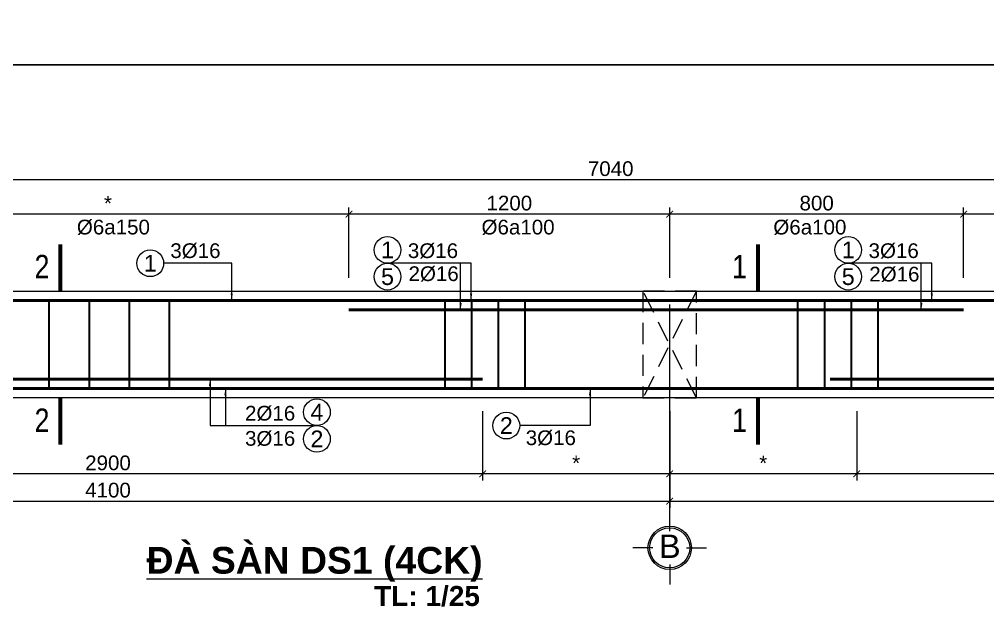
# Model space of a CAD drawing. Header units: millimetres. Extents: x 0 to 84000, y -29700 to 363007.
# Drawn here: x 10265 to 24757, y 110588 to 119482 of the extents above; entities that cross this region are included whole.
import ezdxf
from ezdxf.enums import TextEntityAlignment as Align

# ---------------------------------------------------------------- set-up
doc = ezdxf.new("R2010")
doc.units = ezdxf.units.MM
doc.linetypes.add('CENTER', pattern=[50.8, 31.75, -6.35, 6.35, -6.35])
doc.linetypes.add('DASHED', pattern=[19.05, 12.7, -6.35])
for name, color, linetype, lineweight in [('- Dims', 8, 'Continuous', 13), ('- Grid line', 8, 'CENTER', 13), ('- Note', 9, 'Continuous', 13), ('- Text thin', 3, 'Continuous', 25), ('S-Border', 7, 'Continuous', 25), ('S-Dashed', 2, 'DASHED', 9), ('S-Grid line', 8, 'CENTER', 9), ('S-Note', 9, 'Continuous', 13), ('S-Rebar', 1, 'Continuous', 35), ('S-Steel', 6, 'Continuous', 50), ('S-Text', 3, 'Continuous', 25)]:
    doc.layers.add(name, color=color, linetype=linetype, lineweight=lineweight)
doc.styles.add('B-Arial', font='arialbd.ttf')
doc.styles.add('R-Arial', font='arial.ttf')
doc.styles.add('R-Helve Condense', font='VHELVCN.TTF')
doc.dimstyles.new('SC-25-100', dxfattribs={"dimtxt": 220, "dimasz": 100, "dimexe": 100, "dimexo": 200, "dimgap": 50, "dimtad": 1, "dimdec": 0, "dimlfac": 0.25, "dimzin": 0, "dimdsep": 46, "dimtxsty": 'R-Arial', "dimblk": 'ARCHTICK', "dimcen": 0.5, "dimdle": 100, "dimclrd": 256, "dimclre": 256, "dimclrt": 4, "dimadec": 0, "dimazin": 0, "dimtfac": 1, "dimtdec": 0, "dimtix": 1, "dimtmove": 0, "dimatfit": 3, "dimfxl": 1, "dimtolj": 1, "dimtzin": 0, "dimlwd": -1, "dimlwe": -1, "dimarcsym": 0})

# ---------------------------------------------------------------- blocks, each defined once
blk = doc.blocks.new('_ArchTick')
at = {"color": 0, "linetype": 'ByBlock', "const_width": 0.15}
blk.add_lwpolyline([(-0.5, -0.5), (0.5, 0.5)], dxfattribs=at)
blk = doc.blocks.new('*D146')
at = {"layer": '- Dims', "ltscale": 100, "transparency": 16777216}
for p, q in [((15198, 115616), (15198, 116668)), ((19998, 115616), (19998, 116668)), ((20098, 116568), (15098, 116568))]:
    blk.add_line(p, q, dxfattribs=at)
at = {"layer": 'Defpoints', "color": 0, "ltscale": 100, "transparency": 16777216}
for p in [(15198, 116568), (15198, 115416), (19998, 115416)]:
    blk.add_point(p, dxfattribs=at)
at = {"layer": '- Dims', "ltscale": 100, "transparency": 16777216, "xscale": 100, "yscale": 100, "zscale": 100, "rotation": 180}
blk.add_blockref('_ArchTick', (15198, 116568), dxfattribs=at)
at = {"layer": '- Dims', "ltscale": 100, "transparency": 16777216, "xscale": 100, "yscale": 100, "zscale": 100}
blk.add_blockref('_ArchTick', (19998, 116568), dxfattribs=at)
at = {"layer": '- Dims', "color": 4, "ltscale": 100, "transparency": 16777216, "insert": (17598, 116731), "char_height": 220, "attachment_point": 5, "style": 'R-Arial'}
blk.add_mtext('\\A1;1200', dxfattribs=at)
blk = doc.blocks.new('*D147')
at = {"layer": '- Dims', "ltscale": 100, "transparency": 16777216}
for p, q in [((19998, 113616), (19998, 112581)), ((17198, 113342), (17198, 112581)), ((20098, 112681), (17098, 112681))]:
    blk.add_line(p, q, dxfattribs=at)
at = {"layer": 'Defpoints', "color": 0, "ltscale": 100, "transparency": 16777216}
for p in [(19998, 113816), (17198, 113542), (17198, 112681)]:
    blk.add_point(p, dxfattribs=at)
at = {"layer": '- Dims', "ltscale": 100, "transparency": 16777216, "xscale": 100, "yscale": 100, "zscale": 100, "rotation": 180}
blk.add_blockref('_ArchTick', (17198, 112681), dxfattribs=at)
at = {"layer": '- Dims', "ltscale": 100, "transparency": 16777216, "xscale": 100, "yscale": 100, "zscale": 100}
blk.add_blockref('_ArchTick', (19998, 112681), dxfattribs=at)
at = {"layer": '- Dims', "color": 4, "ltscale": 100, "transparency": 16777216, "insert": (18598, 112841), "char_height": 220, "attachment_point": 5, "style": 'R-Arial'}
blk.add_mtext('\\A1;*', dxfattribs=at)
blk = doc.blocks.new('*D148')
at = {"layer": '- Dims', "ltscale": 100, "transparency": 16777216}
for p, q in [((5983, 113616), (5983, 112581)), ((17198, 113616), (17198, 112581)), ((17298, 112681), (5883, 112681))]:
    blk.add_line(p, q, dxfattribs=at)
at = {"layer": 'Defpoints', "color": 0, "ltscale": 100, "transparency": 16777216}
for p in [(5983, 113816), (17198, 113816), (5983, 112681)]:
    blk.add_point(p, dxfattribs=at)
at = {"layer": '- Dims', "ltscale": 100, "transparency": 16777216, "xscale": 100, "yscale": 100, "zscale": 100, "rotation": 180}
blk.add_blockref('_ArchTick', (5983, 112681), dxfattribs=at)
at = {"layer": '- Dims', "ltscale": 100, "transparency": 16777216, "xscale": 100, "yscale": 100, "zscale": 100}
blk.add_blockref('_ArchTick', (17198, 112681), dxfattribs=at)
at = {"layer": '- Dims', "color": 4, "ltscale": 100, "transparency": 16777216, "insert": (11591, 112843), "char_height": 220, "attachment_point": 5, "style": 'R-Arial'}
blk.add_mtext('\\A1;2900', dxfattribs=at)
blk = doc.blocks.new('*D149')
at = {"layer": '- Dims', "ltscale": 100, "transparency": 16777216}
for p, q in [((3183, 113014), (3183, 112173)), ((19998, 113014), (19998, 112173)), ((3083, 112273), (20098, 112273))]:
    blk.add_line(p, q, dxfattribs=at)
at = {"layer": 'Defpoints', "color": 0, "ltscale": 100, "transparency": 16777216}
for p in [(3183, 113214), (19998, 113214), (19998, 112273)]:
    blk.add_point(p, dxfattribs=at)
at = {"layer": '- Dims', "ltscale": 100, "transparency": 16777216, "xscale": 100, "yscale": 100, "zscale": 100, "rotation": 180}
blk.add_blockref('_ArchTick', (3183, 112273), dxfattribs=at)
at = {"layer": '- Dims', "ltscale": 100, "transparency": 16777216, "xscale": 100, "yscale": 100, "zscale": 100}
blk.add_blockref('_ArchTick', (19998, 112273), dxfattribs=at)
at = {"layer": '- Dims', "color": 4, "ltscale": 100, "transparency": 16777216, "insert": (11591, 112435), "char_height": 220, "attachment_point": 5, "style": 'R-Arial'}
blk.add_mtext('\\A1;4100', dxfattribs=at)
blk = doc.blocks.new('Grid symbol')
at = {"layer": '- Grid line', "color": 7, "linetype": 'Continuous', "ltscale": 100}
for points in [[(0, 250), (0, 550)], [(-250, 0), (-550, 0)], [(250, 0), (550, 0)], [(0, -250), (0, -550)]]:
    blk.add_lwpolyline(points, dxfattribs=at)
blk.add_circle((0, 0), 325, dxfattribs=at)
at = {"layer": '- Grid line', "color": 32, "linetype": 'Continuous', "ltscale": 100}
blk.add_circle((0, 0), 300, dxfattribs=at)
at = {"layer": '- Grid line', "color": 3, "style": 'R-Helve Condense', "flags": 4}
blk.add_attdef('A', text='', height=350, dxfattribs=at).set_placement((1, 24), align=Align.MIDDLE_CENTER)
blk = doc.blocks.new('Steel symbol')
at = {"layer": '- Note', "color": 7}
blk.add_circle((0, 0), 200, dxfattribs=at)
at = {"layer": '- Note', "color": 3, "style": 'R-Helve Condense', "flags": 4}
blk.add_attdef('1', text='', height=250, dxfattribs=at).set_placement((0, 0), align=Align.MIDDLE_CENTER)
blk = doc.blocks.new('*D150')
at = {"layer": '- Dims', "ltscale": 100, "transparency": 16777216}
for p, q in [((7983, 115616), (7983, 116668)), ((15198, 115616), (15198, 116668)), ((15298, 116568), (7883, 116568))]:
    blk.add_line(p, q, dxfattribs=at)
at = {"layer": 'Defpoints', "color": 0, "ltscale": 100, "transparency": 16777216}
for p in [(7983, 116568), (7983, 115416), (15198, 115416)]:
    blk.add_point(p, dxfattribs=at)
at = {"layer": '- Dims', "ltscale": 100, "transparency": 16777216, "xscale": 100, "yscale": 100, "zscale": 100, "rotation": 180}
blk.add_blockref('_ArchTick', (7983, 116568), dxfattribs=at)
at = {"layer": '- Dims', "ltscale": 100, "transparency": 16777216, "xscale": 100, "yscale": 100, "zscale": 100}
blk.add_blockref('_ArchTick', (15198, 116568), dxfattribs=at)
at = {"layer": '- Dims', "color": 4, "ltscale": 100, "transparency": 16777216, "insert": (11590, 116728), "char_height": 220, "attachment_point": 5, "style": 'R-Arial'}
blk.add_mtext('\\A1;*', dxfattribs=at)
blk = doc.blocks.new('*U9')
at = {"layer": '- Note', "color": 7, "ltscale": 100, "const_width": 60}
blk.add_lwpolyline([(279, 373), (279, -327)], dxfattribs=at)
at = {"layer": '- Text thin', "style": 'R-Helve Condense', "flags": 4}
blk.add_attdef('A', text='', height=350, dxfattribs=at).set_placement((3, 39), align=Align.MIDDLE_CENTER)
blk = doc.blocks.new('*D155')
at = {"layer": '- Dims', "ltscale": 100, "transparency": 16777216}
for p, q in [((24398, 115616), (24398, 116668)), ((30246, 115616), (30246, 116668)), ((30346, 116568), (24298, 116568))]:
    blk.add_line(p, q, dxfattribs=at)
at = {"layer": 'Defpoints', "color": 0, "ltscale": 100, "transparency": 16777216}
for p in [(24398, 116568), (24398, 115416), (30246, 115416)]:
    blk.add_point(p, dxfattribs=at)
at = {"layer": '- Dims', "ltscale": 100, "transparency": 16777216, "xscale": 100, "yscale": 100, "zscale": 100, "rotation": 180}
blk.add_blockref('_ArchTick', (24398, 116568), dxfattribs=at)
at = {"layer": '- Dims', "ltscale": 100, "transparency": 16777216, "xscale": 100, "yscale": 100, "zscale": 100}
blk.add_blockref('_ArchTick', (30246, 116568), dxfattribs=at)
at = {"layer": '- Dims', "color": 4, "ltscale": 100, "transparency": 16777216, "insert": (27322, 116728), "char_height": 220, "attachment_point": 5, "style": 'R-Arial'}
blk.add_mtext('\\A1;*', dxfattribs=at)
blk = doc.blocks.new('*D156')
at = {"layer": '- Dims', "ltscale": 100, "transparency": 16777216}
for p, q in [((19998, 115616), (19998, 116668)), ((24398, 115616), (24398, 116668)), ((24498, 116568), (19898, 116568))]:
    blk.add_line(p, q, dxfattribs=at)
at = {"layer": 'Defpoints', "color": 0, "ltscale": 100, "transparency": 16777216}
for p in [(19998, 116568), (19998, 115416), (24398, 115416)]:
    blk.add_point(p, dxfattribs=at)
at = {"layer": '- Dims', "ltscale": 100, "transparency": 16777216, "xscale": 100, "yscale": 100, "zscale": 100, "rotation": 180}
blk.add_blockref('_ArchTick', (19998, 116568), dxfattribs=at)
at = {"layer": '- Dims', "ltscale": 100, "transparency": 16777216, "xscale": 100, "yscale": 100, "zscale": 100}
blk.add_blockref('_ArchTick', (24398, 116568), dxfattribs=at)
at = {"layer": '- Dims', "color": 4, "ltscale": 100, "transparency": 16777216, "insert": (22198, 116731), "char_height": 220, "attachment_point": 5, "style": 'R-Arial'}
blk.add_mtext('\\A1;800', dxfattribs=at)
blk = doc.blocks.new('*D158')
at = {"layer": '- Dims', "ltscale": 100, "transparency": 16777216}
for p, q in [((22798, 113616), (22798, 112581)), ((32247, 113616), (32247, 112581)), ((32347, 112681), (22698, 112681))]:
    blk.add_line(p, q, dxfattribs=at)
at = {"layer": 'Defpoints', "color": 0, "ltscale": 100, "transparency": 16777216}
for p in [(22798, 113816), (32247, 113816), (22798, 112681)]:
    blk.add_point(p, dxfattribs=at)
at = {"layer": '- Dims', "ltscale": 100, "transparency": 16777216, "xscale": 100, "yscale": 100, "zscale": 100, "rotation": 180}
blk.add_blockref('_ArchTick', (22798, 112681), dxfattribs=at)
at = {"layer": '- Dims', "ltscale": 100, "transparency": 16777216, "xscale": 100, "yscale": 100, "zscale": 100}
blk.add_blockref('_ArchTick', (32247, 112681), dxfattribs=at)
at = {"layer": '- Dims', "color": 4, "ltscale": 100, "transparency": 16777216, "insert": (27523, 112843), "char_height": 220, "attachment_point": 5, "style": 'R-Arial'}
blk.add_mtext('\\A1;1900', dxfattribs=at)
blk = doc.blocks.new('*D159')
at = {"layer": '- Dims', "ltscale": 100, "transparency": 16777216}
for p, q in [((19998, 113014), (19998, 112173)), ((35047, 113014), (35047, 112173)), ((19898, 112273), (35147, 112273))]:
    blk.add_line(p, q, dxfattribs=at)
at = {"layer": 'Defpoints', "color": 0, "ltscale": 100, "transparency": 16777216}
for p in [(19998, 113214), (35047, 113214), (35047, 112273)]:
    blk.add_point(p, dxfattribs=at)
at = {"layer": '- Dims', "ltscale": 100, "transparency": 16777216, "xscale": 100, "yscale": 100, "zscale": 100, "rotation": 180}
blk.add_blockref('_ArchTick', (19998, 112273), dxfattribs=at)
at = {"layer": '- Dims', "ltscale": 100, "transparency": 16777216, "xscale": 100, "yscale": 100, "zscale": 100}
blk.add_blockref('_ArchTick', (35047, 112273), dxfattribs=at)
at = {"layer": '- Dims', "color": 4, "ltscale": 100, "transparency": 16777216, "insert": (27523, 112435), "char_height": 220, "attachment_point": 5, "style": 'R-Arial'}
blk.add_mtext('\\A1;2940', dxfattribs=at)
blk = doc.blocks.new('*D160')
at = {"layer": '- Dims', "ltscale": 100, "transparency": 16777216}
for p, q in [((19998, 113616), (19998, 112581)), ((22798, 113616), (22798, 112581)), ((22898, 112681), (19898, 112681))]:
    blk.add_line(p, q, dxfattribs=at)
at = {"layer": 'Defpoints', "color": 0, "ltscale": 100, "transparency": 16777216}
for p in [(19998, 113816), (22798, 113816), (19998, 112681)]:
    blk.add_point(p, dxfattribs=at)
at = {"layer": '- Dims', "ltscale": 100, "transparency": 16777216, "xscale": 100, "yscale": 100, "zscale": 100, "rotation": 180}
blk.add_blockref('_ArchTick', (19998, 112681), dxfattribs=at)
at = {"layer": '- Dims', "ltscale": 100, "transparency": 16777216, "xscale": 100, "yscale": 100, "zscale": 100}
blk.add_blockref('_ArchTick', (22798, 112681), dxfattribs=at)
at = {"layer": '- Dims', "color": 4, "ltscale": 100, "transparency": 16777216, "insert": (21398, 112841), "char_height": 220, "attachment_point": 5, "style": 'R-Arial'}
blk.add_mtext('\\A1;*', dxfattribs=at)
blk = doc.blocks.new('*D201')
at = {"layer": '- Dims', "transparency": 16777216}
for p, q in [((3183, 115531), (3183, 117183)), ((35047, 115531), (35047, 117183)), ((3083, 117083), (35147, 117083))]:
    blk.add_line(p, q, dxfattribs=at)
at = {"layer": 'Defpoints', "color": 0, "transparency": 16777216}
for p in [(35047, 117083), (3183, 115331), (35047, 115331)]:
    blk.add_point(p, dxfattribs=at)
at = {"layer": '- Dims', "transparency": 16777216, "xscale": 100, "yscale": 100, "zscale": 100, "rotation": 180}
blk.add_blockref('_ArchTick', (3183, 117083), dxfattribs=at)
at = {"layer": '- Dims', "transparency": 16777216, "xscale": 100, "yscale": 100, "zscale": 100}
blk.add_blockref('_ArchTick', (35047, 117083), dxfattribs=at)
at = {"layer": '- Dims', "color": 4, "transparency": 16777216, "insert": (19115, 117246), "char_height": 220, "attachment_point": 5, "style": 'R-Arial'}
blk.add_mtext('\\A1;7040', dxfattribs=at)

msp = doc.modelspace()

# ---------------------------------------------------------------- linework, layer by layer
at = {"layer": 'Defpoints'}
for points in [[(42000, 148500), (42000, 118800), (0, 118800), (0, 148500)], [(42000, 118800), (42000, 89100), (0, 89100), (0, 118800)]]:
    msp.add_lwpolyline(points, close=True, dxfattribs=at)
at = {"layer": 'S-Border', "ltscale": 100}
for points in [[(3183.1, 115416), (20398.3, 115416)], [(19598.3, 115416), (35046.8, 115416)], [(20398.3, 113816), (3183.1, 113816)], [(35046.8, 113816), (19598.3, 113816)]]:
    msp.add_lwpolyline(points, dxfattribs=at)
at = {"layer": 'S-Dashed', "ltscale": 25}
msp.add_lwpolyline([(20398.3, 115416), (19598.3, 115416), (19598.3, 113816), (20398.3, 113816)], close=True, dxfattribs=at)
msp.add_lwpolyline([(20398.3, 115416), (19598.3, 115416), (19598.3, 113816), (20398.3, 113816)], close=True, dxfattribs=at)
for points in [[(20398.3, 113816), (19598.3, 115416)], [(20398.3, 115416), (19598.3, 113816)], [(20398.3, 113816), (19598.3, 115416)], [(20398.3, 115416), (19598.3, 113816)]]:
    msp.add_lwpolyline(points, dxfattribs=at)
at = {"layer": 'S-Grid line', "ltscale": 100}
msp.add_line((19998.3, 112037.2), (19998.3, 116421.6), dxfattribs=at)
msp.add_line((19998.3, 112037.2), (19998.3, 116421.6), dxfattribs=at)
at = {"layer": 'S-Rebar', "ltscale": 100}
for points in [[(10707.6, 115276), (10707.6, 113956)], [(11307.6, 115276), (11307.6, 113956)], [(11907.6, 115276), (11907.6, 113956)], [(12507.6, 115276), (12507.6, 113956)], [(16630.8, 115276), (16630.8, 113956)], [(17030.8, 115276), (17030.8, 113956)], [(17430.8, 115276), (17430.8, 113956)], [(17830.8, 115276), (17830.8, 113956)], [(21913.5, 115276), (21913.5, 113956)], [(22313.5, 115276), (22313.5, 113956)], [(22713.5, 115276), (22713.5, 113956)], [(23113.5, 115276), (23113.5, 113956)]]:
    msp.add_lwpolyline(points, dxfattribs=at)
at = {"layer": 'S-Steel', "ltscale": 100}
for points in [[(20332.9, 115276), (3271.5, 115276), (3271.5, 114021.4)], [(34981.5, 114056.6), (34981.5, 115276), (19686.7, 115276)], [(15197.9, 115136), (20274.3, 115136)], [(24398.1, 115136), (19738.7, 115136)], [(17198.3, 114096), (5983.1, 114096)], [(32246.8, 114096), (22398.3, 114096)], [(3308.4, 113956), (3308.4, 113956), (20250.5, 113956)], [(19723.6, 113956), (19723.6, 113956), (34899.1, 113956)]]:
    msp.add_lwpolyline(points, dxfattribs=at)

# ---------------------------------------------------------------- block references
at = {"layer": 'S-Border'}
ref = msp.add_blockref('Steel symbol', (15774.6, 116031.4), dxfattribs=at)
ref.add_attrib('1', '1', dxfattribs={"layer": 'S-Note', "color": 3, "height": 250, "style": 'R-Arial'}).set_placement((15774.6, 116031.4), align=Align.MIDDLE_CENTER)
ref = msp.add_blockref('Steel symbol', (22670.2, 116031.4), dxfattribs=at)
ref.add_attrib('1', '1', dxfattribs={"layer": 'S-Note', "color": 3, "height": 250, "style": 'R-Arial'}).set_placement((22670.2, 116031.4), align=Align.MIDDLE_CENTER)
ref = msp.add_blockref('*U9', (10600.7, 115742.9), dxfattribs=at)
ref.add_attrib('A', '2', dxfattribs={"layer": '- Text thin', "height": 350, "style": 'R-Helve Condense'}).set_placement((10603.5, 115782.3), align=Align.MIDDLE_CENTER)
ref = msp.add_blockref('*U9', (21040.9, 115742.9), dxfattribs=at)
ref.add_attrib('A', '1', dxfattribs={"layer": '- Text thin', "height": 350, "style": 'R-Helve Condense'}).set_placement((21043.7, 115782.3), align=Align.MIDDLE_CENTER)
ref = msp.add_blockref('Steel symbol', (12223.8, 115831.4), dxfattribs=at)
ref.add_attrib('1', '1', dxfattribs={"layer": 'S-Note', "color": 3, "height": 250, "style": 'R-Arial'}).set_placement((12223.8, 115831.4), align=Align.MIDDLE_CENTER)
ref = msp.add_blockref('Steel symbol', (15774.6, 115631.4), dxfattribs=at)
ref.add_attrib('1', '5', dxfattribs={"layer": 'S-Note', "color": 3, "height": 250, "style": 'R-Arial'}).set_placement((15774.6, 115631.4), align=Align.MIDDLE_CENTER)
ref = msp.add_blockref('Steel symbol', (22670.2, 115631.4), dxfattribs=at)
ref.add_attrib('1', '5', dxfattribs={"layer": 'S-Note', "color": 3, "height": 250, "style": 'R-Arial'}).set_placement((22670.2, 115631.4), align=Align.MIDDLE_CENTER)
ref = msp.add_blockref('*U9', (10600.7, 113442.9), dxfattribs=at)
ref.add_attrib('A', '2', dxfattribs={"layer": '- Text thin', "height": 350, "style": 'R-Helve Condense'}).set_placement((10603.5, 113482.3), align=Align.MIDDLE_CENTER)
ref = msp.add_blockref('Steel symbol', (14718.1, 113603.3), dxfattribs=at)
ref.add_attrib('1', '4', dxfattribs={"layer": 'S-Note', "color": 3, "height": 250, "style": 'R-Arial'}).set_placement((14718.1, 113603.3), align=Align.MIDDLE_CENTER)
ref = msp.add_blockref('*U9', (21040.9, 113442.9), dxfattribs=at)
ref.add_attrib('A', '1', dxfattribs={"layer": '- Text thin', "height": 350, "style": 'R-Helve Condense'}).set_placement((21043.7, 113482.3), align=Align.MIDDLE_CENTER)
ref = msp.add_blockref('Steel symbol', (17552.8, 113402.4), dxfattribs=at)
ref.add_attrib('1', '2', dxfattribs={"layer": 'S-Note', "color": 3, "height": 250, "style": 'R-Arial'}).set_placement((17552.8, 113402.4), align=Align.MIDDLE_CENTER)
ref = msp.add_blockref('Steel symbol', (14718.1, 113203.3), dxfattribs=at)
ref.add_attrib('1', '2', dxfattribs={"layer": 'S-Note', "color": 3, "height": 250, "style": 'R-Arial'}).set_placement((14718.1, 113203.3), align=Align.MIDDLE_CENTER)
at = {"layer": 'S-Grid line'}
ref = msp.add_blockref('Grid symbol', (19998.3, 111572.6), dxfattribs=at)
ref.add_attrib('A', 'B', dxfattribs={"color": 3, "height": 350, "style": 'R-Arial'}).set_placement((19999.3, 111596.4), align=Align.MIDDLE_CENTER)

# ---------------------------------------------------------------- texts
at = {"layer": 'S-Text'}
for s, height, style, p in [('%%C6a150', 220, 'R-Arial', (11125.2, 116263.5)), ('%%C6a100', 220, 'R-Arial', (17182, 116262.7)), ('%%C6a100', 220, 'R-Arial', (21549.6, 116262.7)), ('3%%C16', 220, 'R-Arial', (12524, 115910)), ('3%%C16', 220, 'R-Arial', (16079.2, 115910)), ('3%%C16', 220, 'R-Arial', (22974.8, 115910)), ('2%%C16', 220, 'R-Arial', (16089.2, 115565.7)), ('2%%C16', 220, 'R-Arial', (22984.8, 115559.1)), ('2%%C16', 220, 'R-Arial', (13642, 113477.6)), ('3%%C16', 220, 'R-Arial', (17843.2, 113110.5)), ('3%%C16', 220, 'R-Arial', (13642, 113100.8)), ('%%UĐÀ SÀN DS1 (4CK)', 400, 'B-Arial', (12168.4, 111186.6)), ('TL: 1/25', 300, 'B-Arial', (15574.7, 110702.3))]:
    msp.add_text(s, height=height, dxfattribs=dict(at, style=style)).set_placement(p)

# ---------------------------------------------------------------- dimensions: what is measured, and where the dimension line sits
at = {"layer": '- Dims'}
dim = msp.add_linear_dim(base=(35046.8, 117083.3), p1=(3183.1, 115331), p2=(35046.8, 115331), text='7040', dimstyle='SC-25-100', dxfattribs=at)
dim.commit()
dim.dimension.update_dxf_attribs({"geometry": '*D201', "text_midpoint": (19115, 117245.7)})
at = {"layer": '- Dims', "ltscale": 100}
for base, p1, p2, text, picture, middle in [((7982.9, 116568.3), (15197.9, 115416), (7982.9, 115416), '*', '*D150', (11590.4, 116728.3)), ((24398.1, 116568.3), (30246.5, 115416), (24398.1, 115416), '*', '*D155', (27322.3, 116728.3)), ((19998.3, 112272.6), (3183.1, 113213.9), (19998.3, 113213.9), '4100', '*D149', (11590.7, 112434.9)), ((35046.8, 112272.6), (19998.3, 113213.9), (35046.8, 113213.9), '2940', '*D159', (27522.5, 112434.9))]:
    dim = msp.add_linear_dim(base=base, p1=p1, p2=p2, text=text, dimstyle='SC-25-100', override={"dimtxsty": 'R-Arial'}, dxfattribs=at)
    dim.commit()
    dim.dimension.update_dxf_attribs({"geometry": picture, "text_midpoint": middle})
for base, p1, p2, text, picture, middle in [((15197.9, 116568.3), (19998.3, 115416), (15197.9, 115416), '1200', '*D146', (17598.1, 116730.7)), ((19998.3, 116568.3), (24398.1, 115416), (19998.3, 115416), '800', '*D156', (22198.2, 116730.7)), ((5983.1, 112681), (17198.3, 113816), (5983.1, 113816), '2900', '*D148', (11590.7, 112843.3)), ((17198.3, 112681), (19998.3, 113816), (17198.3, 113542.4), '*', '*D147', (18598.3, 112841)), ((19998.3, 112681), (22798.3, 113816), (19998.3, 113816), '*', '*D160', (21398.3, 112841)), ((22798.3, 112681), (32246.8, 113816), (22798.3, 113816), '1900', '*D158', (27522.5, 112843.3))]:
    dim = msp.add_linear_dim(base=base, p1=p1, p2=p2, angle=180, text=text, dimstyle='SC-25-100', override={"dimtxsty": 'R-Arial'}, dxfattribs=at)
    dim.commit()
    dim.dimension.update_dxf_attribs({"geometry": picture, "text_midpoint": middle})

# ---------------------------------------------------------------- leaders
at = {"layer": 'S-Note'}
for points in [[(13442.6, 115276.4), (13442.6, 115831.4), (12423.8, 115831.4)], [(17025.7, 115276.4), (17025.7, 115831.4), (15760.3, 115831.4)], [(23921.3, 115276.4), (23921.3, 115831.4), (22655.9, 115831.4)], [(13118.1, 114096), (13118.1, 113402.4), (13349, 113402.4)], [(13349, 113957.5), (13349, 113402.4), (14699.6, 113402.4)], [(18806.8, 113957.5), (18806.8, 113402.4), (17752.8, 113402.4)]]:
    msp.add_leader(points, dimstyle='SC-25-100', override={"dimtxsty": 'R-Arial'}, dxfattribs=at)
at = {"layer": 'S-Note', "ltscale": 100}
for points in [[(16868.8, 115136), (16868.8, 115831.4), (16558.8, 115831.4)], [(23764.4, 115136), (23764.4, 115831.4), (23454.4, 115831.4)]]:
    msp.add_leader(points, dimstyle='SC-25-100', override={"dimtxsty": 'R-Arial'}, dxfattribs=at)

doc.saveas('drawing.dxf')
